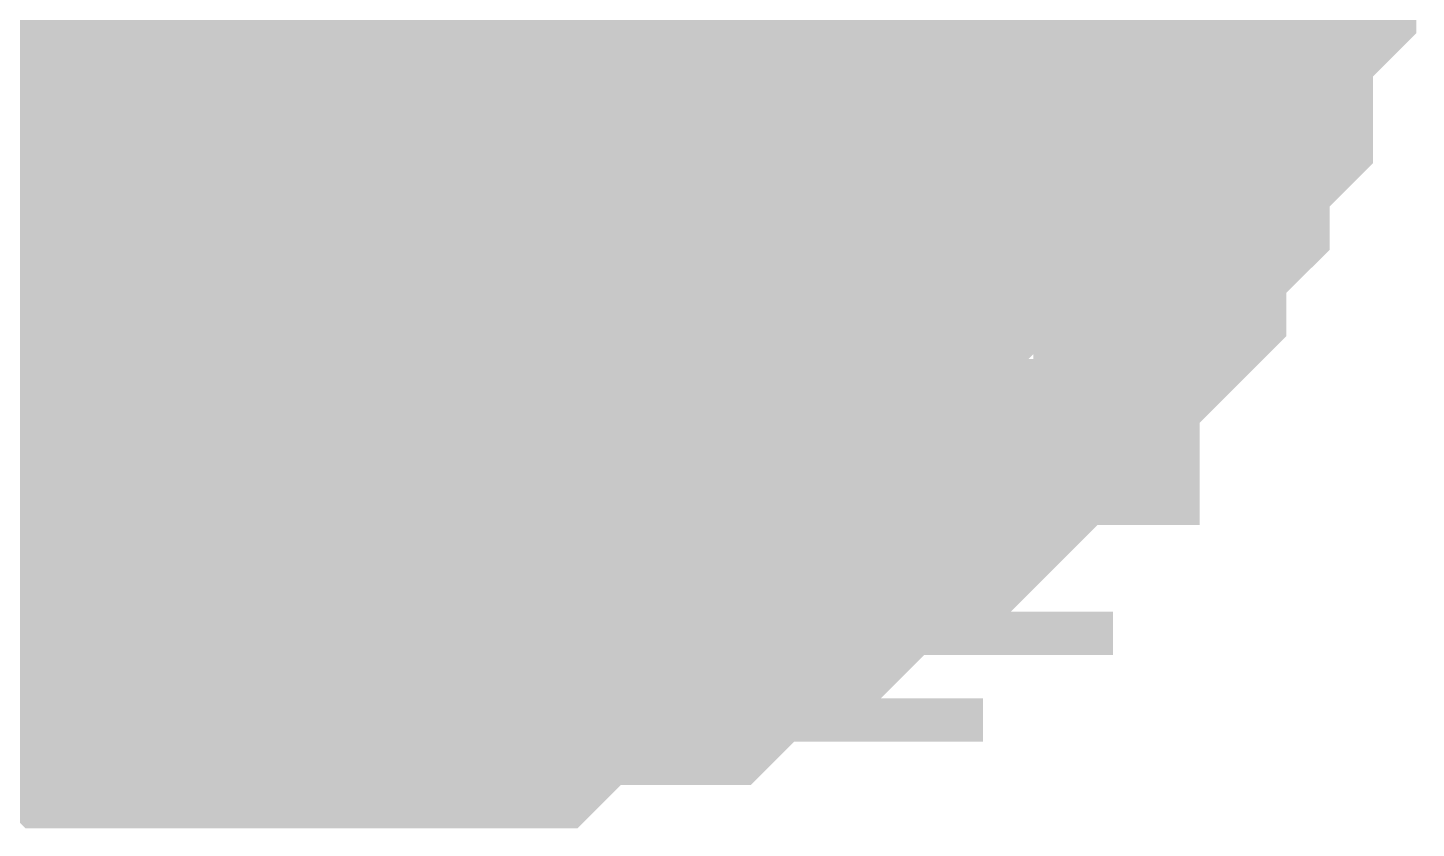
# Model space of a CAD drawing. Header units: inches. Extents: x 0 to 841, y 0 to 594.
# Drawn here: x 434.838 to 435.675, y 201.839 to 202.322 of the extents above; entities that cross this region are included whole.
import ezdxf

# ---------------------------------------------------------------- set-up
doc = ezdxf.new("R2010")
doc.units = ezdxf.units.IN
doc.layers.add('Sheet', color=255, linetype='Continuous')

msp = doc.modelspace()

# ---------------------------------------------------------------- linework, layer by layer
at = {"layer": 'Sheet'}
msp.add_lwpolyline([(434.74601, 202.50001, 0.508, 0.508, 1), (435.25401, 202.50001, 0.508, 0.508, 1)], format="xyseb", close=True, dxfattribs=at)
for points in [[(435.52532, 202.48575, 0.29972, 0.29972, 0), (435.52532, 202.45962, 0.29972, 0.29972, 0), (435.52532, 202.43349, 0.29972, 0.29972, 0), (435.52532, 202.40736, 0.29972, 0.29972, 0), (435.52532, 202.38122, 0.29972, 0.29972, 0), (435.49919, 202.35509, 0.29972, 0.29972, 0), (435.49919, 202.32896, 0.29972, 0.29972, 0), (435.49919, 202.30283, 0.29972, 0.29972, 0), (435.47306, 202.2767, 0.29972, 0.29972, 0), (435.47306, 202.2767, 0.29972, 0.29972, 0), (435.47306, 202.25057, 0.29972, 0.29972, 0), (435.44693, 202.22444, 0.29972, 0.29972, 0), (435.44693, 202.19831, 0.29972, 0.29972, 0), (435.4208, 202.17218, 0.29972, 0.29972, 0), (435.39467, 202.17218, 0.29972, 0.29972, 0), (435.39467, 202.14605, 0.29972, 0.29972, 0), (435.36854, 202.11992, 0.29972, 0.29972, 0), (435.34241, 202.11992, 0.29972, 0.29972, 0), (435.34241, 202.09379, 0.29972, 0.29972, 0), (435.31627, 202.09379, 0.29972, 0.29972, 0), (435.29014, 202.06766, 0.29972, 0.29972, 0), (435.26401, 202.06766, 0.29972, 0.29972, 0), (435.26401, 202.04153, 0.29972, 0.29972, 0), (435.23788, 202.04153, 0.29972, 0.29972, 0), (435.21175, 202.0154, 0.29972, 0.29972, 0), (435.18562, 202.0154, 0.29972, 0.29972, 0), (435.15949, 202.0154, 0.29972, 0.29972, 0), (435.13336, 202.0154, 0.29972, 0.29972, 0), (435.10723, 201.98927, 0.29972, 0.29972, 0), (435.0811, 201.98927, 0.29972, 0.29972, 0), (435.05496, 201.98927, 0.29972, 0.29972, 0), (435.02883, 201.98927, 0.29972, 0.29972, 0), (435.0027, 201.98927, 0.29972, 0.29972, 0)], [(435.52532, 202.48575, 0.29972, 0.29972, 0), (435.52532, 202.45962, 0.29972, 0.29972, 0), (435.52532, 202.43349, 0.29972, 0.29972, 0), (435.52532, 202.40736, 0.29972, 0.29972, 0), (435.52532, 202.38122, 0.29972, 0.29972, 0), (435.49919, 202.35509, 0.29972, 0.29972, 0), (435.49919, 202.32896, 0.29972, 0.29972, 0), (435.49919, 202.30283, 0.29972, 0.29972, 0), (435.47306, 202.2767, 0.29972, 0.29972, 0), (435.47306, 202.2767, 0.29972, 0.29972, 0), (435.47306, 202.25057, 0.29972, 0.29972, 0), (435.44693, 202.22444, 0.29972, 0.29972, 0), (435.44693, 202.19831, 0.29972, 0.29972, 0), (435.4208, 202.17218, 0.29972, 0.29972, 0), (435.39467, 202.17218, 0.29972, 0.29972, 0), (435.39467, 202.14605, 0.29972, 0.29972, 0), (435.36854, 202.11992, 0.29972, 0.29972, 0), (435.34241, 202.11992, 0.29972, 0.29972, 0), (435.34241, 202.09379, 0.29972, 0.29972, 0), (435.31627, 202.09379, 0.29972, 0.29972, 0), (435.29014, 202.06766, 0.29972, 0.29972, 0), (435.26401, 202.06766, 0.29972, 0.29972, 0), (435.26401, 202.04153, 0.29972, 0.29972, 0), (435.23788, 202.04153, 0.29972, 0.29972, 0), (435.21175, 202.0154, 0.29972, 0.29972, 0), (435.18562, 202.0154, 0.29972, 0.29972, 0), (435.15949, 202.0154, 0.29972, 0.29972, 0), (435.13336, 202.0154, 0.29972, 0.29972, 0), (435.10723, 201.98927, 0.29972, 0.29972, 0), (435.0811, 201.98927, 0.29972, 0.29972, 0), (435.05496, 201.98927, 0.29972, 0.29972, 0), (435.02883, 201.98927, 0.29972, 0.29972, 0), (435.0027, 201.98927, 0.29972, 0.29972, 0)], [(435.52532, 202.48575, 0.29972, 0.29972, 0), (435.52532, 202.45962, 0.29972, 0.29972, 0), (435.52532, 202.43349, 0.29972, 0.29972, 0), (435.52532, 202.40736, 0.29972, 0.29972, 0), (435.52532, 202.38122, 0.29972, 0.29972, 0), (435.49919, 202.35509, 0.29972, 0.29972, 0), (435.49919, 202.32896, 0.29972, 0.29972, 0), (435.49919, 202.30283, 0.29972, 0.29972, 0), (435.47306, 202.2767, 0.29972, 0.29972, 0), (435.47306, 202.2767, 0.29972, 0.29972, 0), (435.47306, 202.25057, 0.29972, 0.29972, 0), (435.44693, 202.22444, 0.29972, 0.29972, 0), (435.44693, 202.19831, 0.29972, 0.29972, 0), (435.4208, 202.17218, 0.29972, 0.29972, 0), (435.39467, 202.17218, 0.29972, 0.29972, 0), (435.39467, 202.14605, 0.29972, 0.29972, 0), (435.36854, 202.11992, 0.29972, 0.29972, 0), (435.34241, 202.11992, 0.29972, 0.29972, 0), (435.34241, 202.09379, 0.29972, 0.29972, 0), (435.31627, 202.09379, 0.29972, 0.29972, 0), (435.29014, 202.06766, 0.29972, 0.29972, 0), (435.26401, 202.06766, 0.29972, 0.29972, 0), (435.26401, 202.04153, 0.29972, 0.29972, 0), (435.23788, 202.04153, 0.29972, 0.29972, 0), (435.21175, 202.0154, 0.29972, 0.29972, 0), (435.18562, 202.0154, 0.29972, 0.29972, 0), (435.15949, 202.0154, 0.29972, 0.29972, 0), (435.13336, 202.0154, 0.29972, 0.29972, 0), (435.10723, 201.98927, 0.29972, 0.29972, 0), (435.0811, 201.98927, 0.29972, 0.29972, 0), (435.05496, 201.98927, 0.29972, 0.29972, 0), (435.02883, 201.98927, 0.29972, 0.29972, 0), (435.0027, 201.98927, 0.29972, 0.29972, 0)], [(435.52532, 202.48575, 0.29972, 0.29972, 0), (435.52532, 202.45962, 0.29972, 0.29972, 0), (435.52532, 202.43349, 0.29972, 0.29972, 0), (435.52532, 202.40736, 0.29972, 0.29972, 0), (435.52532, 202.38122, 0.29972, 0.29972, 0), (435.49919, 202.35509, 0.29972, 0.29972, 0), (435.49919, 202.32896, 0.29972, 0.29972, 0), (435.49919, 202.30283, 0.29972, 0.29972, 0), (435.47306, 202.2767, 0.29972, 0.29972, 0), (435.47306, 202.2767, 0.29972, 0.29972, 0), (435.47306, 202.25057, 0.29972, 0.29972, 0), (435.44693, 202.22444, 0.29972, 0.29972, 0), (435.44693, 202.19831, 0.29972, 0.29972, 0), (435.4208, 202.17218, 0.29972, 0.29972, 0), (435.39467, 202.17218, 0.29972, 0.29972, 0), (435.39467, 202.14605, 0.29972, 0.29972, 0), (435.36854, 202.11992, 0.29972, 0.29972, 0), (435.34241, 202.11992, 0.29972, 0.29972, 0), (435.34241, 202.09379, 0.29972, 0.29972, 0), (435.31627, 202.09379, 0.29972, 0.29972, 0), (435.29014, 202.06766, 0.29972, 0.29972, 0), (435.26401, 202.06766, 0.29972, 0.29972, 0), (435.26401, 202.04153, 0.29972, 0.29972, 0), (435.23788, 202.04153, 0.29972, 0.29972, 0), (435.21175, 202.0154, 0.29972, 0.29972, 0), (435.18562, 202.0154, 0.29972, 0.29972, 0), (435.15949, 202.0154, 0.29972, 0.29972, 0), (435.13336, 202.0154, 0.29972, 0.29972, 0), (435.10723, 201.98927, 0.29972, 0.29972, 0), (435.0811, 201.98927, 0.29972, 0.29972, 0), (435.05496, 201.98927, 0.29972, 0.29972, 0), (435.02883, 201.98927, 0.29972, 0.29972, 0), (435.0027, 201.98927, 0.29972, 0.29972, 0)], [(435.52532, 202.48575, 0.29972, 0.29972, 0), (435.52532, 202.45962, 0.29972, 0.29972, 0), (435.52532, 202.43349, 0.29972, 0.29972, 0), (435.52532, 202.40736, 0.29972, 0.29972, 0), (435.52532, 202.38122, 0.29972, 0.29972, 0), (435.49919, 202.35509, 0.29972, 0.29972, 0), (435.49919, 202.32896, 0.29972, 0.29972, 0), (435.49919, 202.30283, 0.29972, 0.29972, 0), (435.47306, 202.2767, 0.29972, 0.29972, 0), (435.47306, 202.2767, 0.29972, 0.29972, 0), (435.47306, 202.25057, 0.29972, 0.29972, 0), (435.44693, 202.22444, 0.29972, 0.29972, 0), (435.44693, 202.19831, 0.29972, 0.29972, 0), (435.4208, 202.17218, 0.29972, 0.29972, 0), (435.39467, 202.17218, 0.29972, 0.29972, 0), (435.39467, 202.14605, 0.29972, 0.29972, 0), (435.36854, 202.11992, 0.29972, 0.29972, 0), (435.34241, 202.11992, 0.29972, 0.29972, 0), (435.34241, 202.09379, 0.29972, 0.29972, 0), (435.31627, 202.09379, 0.29972, 0.29972, 0), (435.29014, 202.06766, 0.29972, 0.29972, 0), (435.26401, 202.06766, 0.29972, 0.29972, 0), (435.26401, 202.04153, 0.29972, 0.29972, 0), (435.23788, 202.04153, 0.29972, 0.29972, 0), (435.21175, 202.0154, 0.29972, 0.29972, 0), (435.18562, 202.0154, 0.29972, 0.29972, 0), (435.15949, 202.0154, 0.29972, 0.29972, 0), (435.13336, 202.0154, 0.29972, 0.29972, 0), (435.10723, 201.98927, 0.29972, 0.29972, 0), (435.0811, 201.98927, 0.29972, 0.29972, 0), (435.05496, 201.98927, 0.29972, 0.29972, 0), (435.02883, 201.98927, 0.29972, 0.29972, 0), (435.0027, 201.98927, 0.29972, 0.29972, 0)], [(435.52532, 202.38122, 0.09906, 0.09906, 0), (435.49919, 202.35509, 0.09906, 0.09906, 0), (435.49919, 202.32896, 0.09906, 0.09906, 0), (435.49919, 202.30283, 0.09906, 0.09906, 0), (435.47306, 202.2767, 0.09906, 0.09906, 0), (435.47306, 202.2767, 0.09906, 0.09906, 0), (435.47306, 202.25057, 0.09906, 0.09906, 0), (435.44693, 202.22444, 0.09906, 0.09906, 0), (435.44693, 202.19831, 0.09906, 0.09906, 0), (435.4208, 202.17218, 0.09906, 0.09906, 0), (435.39467, 202.17218, 0.09906, 0.09906, 0), (435.39467, 202.14605, 0.09906, 0.09906, 0), (435.36854, 202.11992, 0.09906, 0.09906, 0), (435.34241, 202.11992, 0.09906, 0.09906, 0), (435.34241, 202.09379, 0.09906, 0.09906, 0), (435.31627, 202.09379, 0.09906, 0.09906, 0), (435.29014, 202.06766, 0.09906, 0.09906, 0), (435.26401, 202.06766, 0.09906, 0.09906, 0), (435.26401, 202.04153, 0.09906, 0.09906, 0), (435.23788, 202.04153, 0.09906, 0.09906, 0), (435.21175, 202.0154, 0.09906, 0.09906, 0), (435.18562, 202.0154, 0.09906, 0.09906, 0), (435.15949, 202.0154, 0.09906, 0.09906, 0), (435.13336, 202.0154, 0.09906, 0.09906, 0), (435.10723, 201.98927, 0.09906, 0.09906, 0), (435.0811, 201.98927, 0.09906, 0.09906, 0), (435.05496, 201.98927, 0.09906, 0.09906, 0), (435.02883, 201.98927, 0.09906, 0.09906, 0), (435.0027, 201.98927, 0.09906, 0.09906, 0)], [(435.52532, 202.38122, 0.09906, 0.09906, 0), (435.49919, 202.35509, 0.09906, 0.09906, 0), (435.49919, 202.32896, 0.09906, 0.09906, 0), (435.49919, 202.30283, 0.09906, 0.09906, 0), (435.47306, 202.2767, 0.09906, 0.09906, 0), (435.47306, 202.2767, 0.09906, 0.09906, 0), (435.47306, 202.25057, 0.09906, 0.09906, 0), (435.44693, 202.22444, 0.09906, 0.09906, 0), (435.44693, 202.19831, 0.09906, 0.09906, 0), (435.4208, 202.17218, 0.09906, 0.09906, 0), (435.39467, 202.17218, 0.09906, 0.09906, 0), (435.39467, 202.14605, 0.09906, 0.09906, 0), (435.36854, 202.11992, 0.09906, 0.09906, 0), (435.34241, 202.11992, 0.09906, 0.09906, 0), (435.34241, 202.09379, 0.09906, 0.09906, 0), (435.31627, 202.09379, 0.09906, 0.09906, 0), (435.29014, 202.06766, 0.09906, 0.09906, 0), (435.26401, 202.06766, 0.09906, 0.09906, 0), (435.26401, 202.04153, 0.09906, 0.09906, 0), (435.23788, 202.04153, 0.09906, 0.09906, 0), (435.21175, 202.0154, 0.09906, 0.09906, 0), (435.18562, 202.0154, 0.09906, 0.09906, 0), (435.15949, 202.0154, 0.09906, 0.09906, 0), (435.13336, 202.0154, 0.09906, 0.09906, 0), (435.10723, 201.98927, 0.09906, 0.09906, 0), (435.0811, 201.98927, 0.09906, 0.09906, 0), (435.05496, 201.98927, 0.09906, 0.09906, 0), (435.02883, 201.98927, 0.09906, 0.09906, 0), (435.0027, 201.98927, 0.09906, 0.09906, 0)], [(435.52532, 202.38122, 0.09906, 0.09906, 0), (435.49919, 202.35509, 0.09906, 0.09906, 0), (435.49919, 202.32896, 0.09906, 0.09906, 0), (435.49919, 202.30283, 0.09906, 0.09906, 0), (435.47306, 202.2767, 0.09906, 0.09906, 0), (435.47306, 202.2767, 0.09906, 0.09906, 0), (435.47306, 202.25057, 0.09906, 0.09906, 0), (435.44693, 202.22444, 0.09906, 0.09906, 0), (435.44693, 202.19831, 0.09906, 0.09906, 0), (435.4208, 202.17218, 0.09906, 0.09906, 0), (435.39467, 202.17218, 0.09906, 0.09906, 0), (435.39467, 202.14605, 0.09906, 0.09906, 0), (435.36854, 202.11992, 0.09906, 0.09906, 0), (435.34241, 202.11992, 0.09906, 0.09906, 0), (435.34241, 202.09379, 0.09906, 0.09906, 0), (435.31627, 202.09379, 0.09906, 0.09906, 0), (435.29014, 202.06766, 0.09906, 0.09906, 0), (435.26401, 202.06766, 0.09906, 0.09906, 0), (435.26401, 202.04153, 0.09906, 0.09906, 0), (435.23788, 202.04153, 0.09906, 0.09906, 0), (435.21175, 202.0154, 0.09906, 0.09906, 0), (435.18562, 202.0154, 0.09906, 0.09906, 0), (435.15949, 202.0154, 0.09906, 0.09906, 0), (435.13336, 202.0154, 0.09906, 0.09906, 0), (435.10723, 201.98927, 0.09906, 0.09906, 0), (435.0811, 201.98927, 0.09906, 0.09906, 0), (435.05496, 201.98927, 0.09906, 0.09906, 0), (435.02883, 201.98927, 0.09906, 0.09906, 0), (435.0027, 201.98927, 0.09906, 0.09906, 0)], [(435.52532, 202.38122, 0.09906, 0.09906, 0), (435.49919, 202.35509, 0.09906, 0.09906, 0), (435.49919, 202.32896, 0.09906, 0.09906, 0), (435.49919, 202.30283, 0.09906, 0.09906, 0), (435.47306, 202.2767, 0.09906, 0.09906, 0), (435.47306, 202.2767, 0.09906, 0.09906, 0), (435.47306, 202.25057, 0.09906, 0.09906, 0), (435.44693, 202.22444, 0.09906, 0.09906, 0), (435.44693, 202.19831, 0.09906, 0.09906, 0), (435.4208, 202.17218, 0.09906, 0.09906, 0), (435.39467, 202.17218, 0.09906, 0.09906, 0), (435.39467, 202.14605, 0.09906, 0.09906, 0), (435.36854, 202.11992, 0.09906, 0.09906, 0), (435.34241, 202.11992, 0.09906, 0.09906, 0), (435.34241, 202.09379, 0.09906, 0.09906, 0), (435.31627, 202.09379, 0.09906, 0.09906, 0), (435.29014, 202.06766, 0.09906, 0.09906, 0), (435.26401, 202.06766, 0.09906, 0.09906, 0), (435.26401, 202.04153, 0.09906, 0.09906, 0), (435.23788, 202.04153, 0.09906, 0.09906, 0), (435.21175, 202.0154, 0.09906, 0.09906, 0), (435.18562, 202.0154, 0.09906, 0.09906, 0), (435.15949, 202.0154, 0.09906, 0.09906, 0), (435.13336, 202.0154, 0.09906, 0.09906, 0), (435.10723, 201.98927, 0.09906, 0.09906, 0), (435.0811, 201.98927, 0.09906, 0.09906, 0), (435.05496, 201.98927, 0.09906, 0.09906, 0), (435.02883, 201.98927, 0.09906, 0.09906, 0), (435.0027, 201.98927, 0.09906, 0.09906, 0)], [(435.52532, 202.38122, 0.09906, 0.09906, 0), (435.49919, 202.35509, 0.09906, 0.09906, 0), (435.49919, 202.32896, 0.09906, 0.09906, 0), (435.49919, 202.30283, 0.09906, 0.09906, 0), (435.47306, 202.2767, 0.09906, 0.09906, 0), (435.47306, 202.2767, 0.09906, 0.09906, 0), (435.47306, 202.25057, 0.09906, 0.09906, 0), (435.44693, 202.22444, 0.09906, 0.09906, 0), (435.44693, 202.19831, 0.09906, 0.09906, 0), (435.4208, 202.17218, 0.09906, 0.09906, 0), (435.39467, 202.17218, 0.09906, 0.09906, 0), (435.39467, 202.14605, 0.09906, 0.09906, 0), (435.36854, 202.11992, 0.09906, 0.09906, 0), (435.34241, 202.11992, 0.09906, 0.09906, 0), (435.34241, 202.09379, 0.09906, 0.09906, 0), (435.31627, 202.09379, 0.09906, 0.09906, 0), (435.29014, 202.06766, 0.09906, 0.09906, 0), (435.26401, 202.06766, 0.09906, 0.09906, 0), (435.26401, 202.04153, 0.09906, 0.09906, 0), (435.23788, 202.04153, 0.09906, 0.09906, 0), (435.21175, 202.0154, 0.09906, 0.09906, 0), (435.18562, 202.0154, 0.09906, 0.09906, 0), (435.15949, 202.0154, 0.09906, 0.09906, 0), (435.13336, 202.0154, 0.09906, 0.09906, 0), (435.10723, 201.98927, 0.09906, 0.09906, 0), (435.0811, 201.98927, 0.09906, 0.09906, 0), (435.05496, 201.98927, 0.09906, 0.09906, 0), (435.02883, 201.98927, 0.09906, 0.09906, 0), (435.0027, 201.98927, 0.09906, 0.09906, 0)], [(435.0027, 201.98927, 0.29972, 0.29972, 0), (434.97657, 201.98927, 0.29972, 0.29972, 0), (434.95044, 201.98927, 0.29972, 0.29972, 0), (434.92431, 201.98927, 0.29972, 0.29972, 0), (434.89818, 201.98927, 0.29972, 0.29972, 0), (434.87205, 202.0154, 0.29972, 0.29972, 0), (434.87205, 202.0154, 0.29972, 0.29972, 0), (434.84592, 202.0154, 0.29972, 0.29972, 0), (434.81979, 202.0154, 0.29972, 0.29972, 0), (434.79365, 202.04153, 0.29972, 0.29972, 0), (434.76752, 202.04153, 0.29972, 0.29972, 0), (434.74139, 202.06766, 0.29972, 0.29972, 0), (434.74139, 202.06766, 0.29972, 0.29972, 0), (434.71526, 202.09379, 0.29972, 0.29972, 0), (434.68913, 202.09379, 0.29972, 0.29972, 0), (434.663, 202.11992, 0.29972, 0.29972, 0)], [(435.0027, 201.98927, 0.29972, 0.29972, 0), (434.97657, 201.98927, 0.29972, 0.29972, 0), (434.95044, 201.98927, 0.29972, 0.29972, 0), (434.92431, 201.98927, 0.29972, 0.29972, 0), (434.89818, 201.98927, 0.29972, 0.29972, 0), (434.87205, 202.0154, 0.29972, 0.29972, 0), (434.87205, 202.0154, 0.29972, 0.29972, 0), (434.84592, 202.0154, 0.29972, 0.29972, 0), (434.81979, 202.0154, 0.29972, 0.29972, 0), (434.79365, 202.04153, 0.29972, 0.29972, 0), (434.76752, 202.04153, 0.29972, 0.29972, 0), (434.74139, 202.06766, 0.29972, 0.29972, 0), (434.74139, 202.06766, 0.29972, 0.29972, 0), (434.71526, 202.09379, 0.29972, 0.29972, 0), (434.68913, 202.09379, 0.29972, 0.29972, 0), (434.663, 202.11992, 0.29972, 0.29972, 0)], [(435.0027, 201.98927, 0.29972, 0.29972, 0), (434.97657, 201.98927, 0.29972, 0.29972, 0), (434.95044, 201.98927, 0.29972, 0.29972, 0), (434.92431, 201.98927, 0.29972, 0.29972, 0), (434.89818, 201.98927, 0.29972, 0.29972, 0), (434.87205, 202.0154, 0.29972, 0.29972, 0), (434.87205, 202.0154, 0.29972, 0.29972, 0), (434.84592, 202.0154, 0.29972, 0.29972, 0), (434.81979, 202.0154, 0.29972, 0.29972, 0), (434.79365, 202.04153, 0.29972, 0.29972, 0), (434.76752, 202.04153, 0.29972, 0.29972, 0), (434.74139, 202.06766, 0.29972, 0.29972, 0), (434.74139, 202.06766, 0.29972, 0.29972, 0), (434.71526, 202.09379, 0.29972, 0.29972, 0), (434.68913, 202.09379, 0.29972, 0.29972, 0), (434.663, 202.11992, 0.29972, 0.29972, 0)], [(435.0027, 201.98927, 0.29972, 0.29972, 0), (434.97657, 201.98927, 0.29972, 0.29972, 0), (434.95044, 201.98927, 0.29972, 0.29972, 0), (434.92431, 201.98927, 0.29972, 0.29972, 0), (434.89818, 201.98927, 0.29972, 0.29972, 0), (434.87205, 202.0154, 0.29972, 0.29972, 0), (434.87205, 202.0154, 0.29972, 0.29972, 0), (434.84592, 202.0154, 0.29972, 0.29972, 0), (434.81979, 202.0154, 0.29972, 0.29972, 0), (434.79365, 202.04153, 0.29972, 0.29972, 0), (434.76752, 202.04153, 0.29972, 0.29972, 0), (434.74139, 202.06766, 0.29972, 0.29972, 0), (434.74139, 202.06766, 0.29972, 0.29972, 0), (434.71526, 202.09379, 0.29972, 0.29972, 0), (434.68913, 202.09379, 0.29972, 0.29972, 0), (434.663, 202.11992, 0.29972, 0.29972, 0)], [(435.0027, 201.98927, 0.29972, 0.29972, 0), (434.97657, 201.98927, 0.29972, 0.29972, 0), (434.95044, 201.98927, 0.29972, 0.29972, 0), (434.92431, 201.98927, 0.29972, 0.29972, 0), (434.89818, 201.98927, 0.29972, 0.29972, 0), (434.87205, 202.0154, 0.29972, 0.29972, 0), (434.87205, 202.0154, 0.29972, 0.29972, 0), (434.84592, 202.0154, 0.29972, 0.29972, 0), (434.81979, 202.0154, 0.29972, 0.29972, 0), (434.79365, 202.04153, 0.29972, 0.29972, 0), (434.76752, 202.04153, 0.29972, 0.29972, 0), (434.74139, 202.06766, 0.29972, 0.29972, 0), (434.74139, 202.06766, 0.29972, 0.29972, 0), (434.71526, 202.09379, 0.29972, 0.29972, 0), (434.68913, 202.09379, 0.29972, 0.29972, 0), (434.663, 202.11992, 0.29972, 0.29972, 0)], [(435.0027, 201.98927, 0.09906, 0.09906, 0), (434.97657, 201.98927, 0.09906, 0.09906, 0), (434.95044, 201.98927, 0.09906, 0.09906, 0), (434.92431, 201.98927, 0.09906, 0.09906, 0), (434.89818, 201.98927, 0.09906, 0.09906, 0), (434.87205, 202.0154, 0.09906, 0.09906, 0), (434.87205, 202.0154, 0.09906, 0.09906, 0), (434.84592, 202.0154, 0.09906, 0.09906, 0), (434.81979, 202.0154, 0.09906, 0.09906, 0), (434.79365, 202.04153, 0.09906, 0.09906, 0), (434.76752, 202.04153, 0.09906, 0.09906, 0)], [(435.0027, 201.98927, 0.09906, 0.09906, 0), (434.97657, 201.98927, 0.09906, 0.09906, 0), (434.95044, 201.98927, 0.09906, 0.09906, 0), (434.92431, 201.98927, 0.09906, 0.09906, 0), (434.89818, 201.98927, 0.09906, 0.09906, 0), (434.87205, 202.0154, 0.09906, 0.09906, 0), (434.87205, 202.0154, 0.09906, 0.09906, 0), (434.84592, 202.0154, 0.09906, 0.09906, 0), (434.81979, 202.0154, 0.09906, 0.09906, 0), (434.79365, 202.04153, 0.09906, 0.09906, 0), (434.76752, 202.04153, 0.09906, 0.09906, 0)], [(435.0027, 201.98927, 0.09906, 0.09906, 0), (434.97657, 201.98927, 0.09906, 0.09906, 0), (434.95044, 201.98927, 0.09906, 0.09906, 0), (434.92431, 201.98927, 0.09906, 0.09906, 0), (434.89818, 201.98927, 0.09906, 0.09906, 0), (434.87205, 202.0154, 0.09906, 0.09906, 0), (434.87205, 202.0154, 0.09906, 0.09906, 0), (434.84592, 202.0154, 0.09906, 0.09906, 0), (434.81979, 202.0154, 0.09906, 0.09906, 0), (434.79365, 202.04153, 0.09906, 0.09906, 0), (434.76752, 202.04153, 0.09906, 0.09906, 0)], [(435.0027, 201.98927, 0.09906, 0.09906, 0), (434.97657, 201.98927, 0.09906, 0.09906, 0), (434.95044, 201.98927, 0.09906, 0.09906, 0), (434.92431, 201.98927, 0.09906, 0.09906, 0), (434.89818, 201.98927, 0.09906, 0.09906, 0), (434.87205, 202.0154, 0.09906, 0.09906, 0), (434.87205, 202.0154, 0.09906, 0.09906, 0), (434.84592, 202.0154, 0.09906, 0.09906, 0), (434.81979, 202.0154, 0.09906, 0.09906, 0), (434.79365, 202.04153, 0.09906, 0.09906, 0), (434.76752, 202.04153, 0.09906, 0.09906, 0)], [(435.0027, 201.98927, 0.09906, 0.09906, 0), (434.97657, 201.98927, 0.09906, 0.09906, 0), (434.95044, 201.98927, 0.09906, 0.09906, 0), (434.92431, 201.98927, 0.09906, 0.09906, 0), (434.89818, 201.98927, 0.09906, 0.09906, 0), (434.87205, 202.0154, 0.09906, 0.09906, 0), (434.87205, 202.0154, 0.09906, 0.09906, 0), (434.84592, 202.0154, 0.09906, 0.09906, 0), (434.81979, 202.0154, 0.09906, 0.09906, 0), (434.79365, 202.04153, 0.09906, 0.09906, 0), (434.76752, 202.04153, 0.09906, 0.09906, 0)]]:
    msp.add_lwpolyline(points, format="xyseb", dxfattribs=at)

doc.saveas('drawing.dxf')
